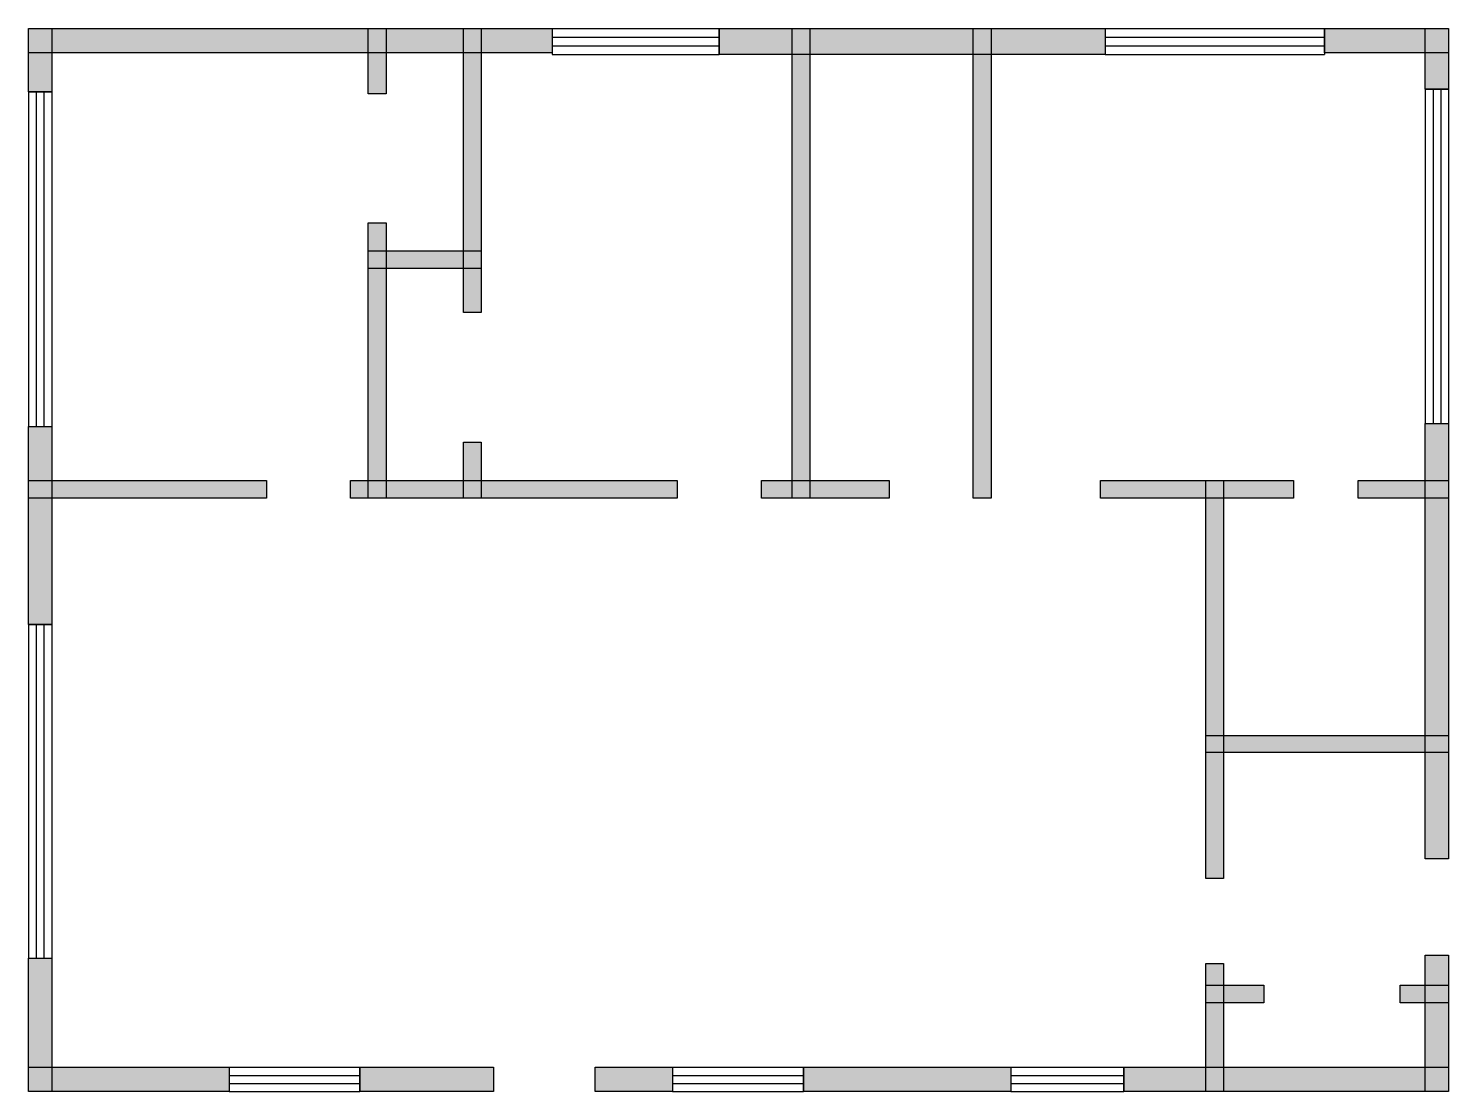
# Model space of a CAD drawing. Header units: millimetres. Extents: x 1918 to 15303, y 6389 to 16403.
import ezdxf

# ---------------------------------------------------------------- set-up
doc = ezdxf.new("R2010")
doc.units = ezdxf.units.MM
doc.layers.add('WALL', color=7, linetype='Continuous')
doc.layers.add('WINDOW', color=5, linetype='Continuous')

msp = doc.modelspace()

# ---------------------------------------------------------------- hatches: boundary and pattern name
at = {"layer": 'WALL'}
h = msp.add_hatch(color=256, dxfattribs=at)
h.dxf.hatch_style = 1
h.paths.add_polyline_path([(1918, 16403), (6855, 16403), (6855, 16174), (1918, 16174)])
h = msp.add_hatch(color=256, dxfattribs=at)
h.dxf.hatch_style = 1
h.paths.add_polyline_path([(1918, 16403), (2138, 16403), (2138, 15805), (1918, 15805)])
h = msp.add_hatch(color=256, dxfattribs=at)
h.dxf.hatch_style = 1
h.paths.add_polyline_path([(5122, 16403), (5289, 16403), (5289, 15787), (5122, 15787)])
h = msp.add_hatch(color=256, dxfattribs=at)
h.dxf.hatch_style = 1
h.paths.add_polyline_path([(6019, 16403), (6186, 16403), (6186, 13728), (6019, 13728)])
h = msp.add_hatch(color=256, dxfattribs=at)
h.dxf.hatch_style = 1
h.paths.add_polyline_path([(8430, 16403), (12065, 16403), (12065, 16157), (8430, 16157)])
h = msp.add_hatch(color=256, dxfattribs=at)
h.dxf.hatch_style = 1
h.paths.add_polyline_path([(9117, 16403), (9284, 16403), (9284, 11977), (9117, 11977)])
h = msp.add_hatch(color=256, dxfattribs=at)
h.dxf.hatch_style = 1
h.paths.add_polyline_path([(10824, 16403), (10991, 16403), (10991, 11977), (10824, 11977)])
h = msp.add_hatch(color=256, dxfattribs=at)
h.dxf.hatch_style = 1
h.paths.add_polyline_path([(14133, 16403), (15303, 16403), (15303, 16174), (14133, 16174)])
h = msp.add_hatch(color=256, dxfattribs=at)
h.dxf.hatch_style = 1
h.paths.add_polyline_path([(15083, 16403), (15303, 16403), (15303, 15831), (15083, 15831)])
h = msp.add_hatch(color=256, dxfattribs=at)
h.dxf.hatch_style = 1
h.paths.add_polyline_path([(5122, 14573), (5289, 14573), (5289, 11977), (5122, 11977)])
h = msp.add_hatch(color=256, dxfattribs=at)
h.dxf.hatch_style = 1
h.paths.add_polyline_path([(5122, 14309), (6186, 14309), (6186, 14142), (5122, 14142)])
h = msp.add_hatch(color=256, dxfattribs=at)
h.dxf.hatch_style = 1
h.paths.add_polyline_path([(1918, 12654), (2138, 12654), (2138, 10789), (1918, 10789)])
h = msp.add_hatch(color=256, dxfattribs=at)
h.dxf.hatch_style = 1
h.paths.add_polyline_path([(15083, 12681), (15303, 12681), (15303, 8580), (15083, 8580)])
h = msp.add_hatch(color=256, dxfattribs=at)
h.dxf.hatch_style = 1
h.paths.add_polyline_path([(6019, 12505), (6186, 12505), (6186, 11977), (6019, 11977)])
h = msp.add_hatch(color=256, dxfattribs=at)
h.dxf.hatch_style = 1
h.paths.add_polyline_path([(1918, 12144), (4162, 12144), (4162, 11977), (1918, 11977)])
h = msp.add_hatch(color=256, dxfattribs=at)
h.dxf.hatch_style = 1
h.paths.add_polyline_path([(4954, 12144), (8034, 12144), (8034, 11977), (4954, 11977)])
h = msp.add_hatch(color=256, dxfattribs=at)
h.dxf.hatch_style = 1
h.paths.add_polyline_path([(8826, 12144), (10032, 12144), (10032, 11977), (8826, 11977)])
h = msp.add_hatch(color=256, dxfattribs=at)
h.dxf.hatch_style = 1
h.paths.add_polyline_path([(12021, 12144), (13842, 12144), (13842, 11977), (12021, 11977)])
h = msp.add_hatch(color=256, dxfattribs=at)
h.dxf.hatch_style = 1
h.paths.add_polyline_path([(13015, 12144), (13182, 12144), (13182, 8395), (13015, 8395)])
h = msp.add_hatch(color=256, dxfattribs=at)
h.dxf.hatch_style = 1
h.paths.add_polyline_path([(14450, 12144), (15303, 12144), (15303, 11977), (14450, 11977)])
h = msp.add_hatch(color=256, dxfattribs=at)
h.dxf.hatch_style = 1
h.paths.add_polyline_path([(13015, 9742), (15303, 9742), (15303, 9583), (13015, 9583)])
h = msp.add_hatch(color=256, dxfattribs=at)
h.dxf.hatch_style = 1
h.paths.add_polyline_path([(1918, 7647), (2138, 7647), (2138, 6389), (1918, 6389)])
h = msp.add_hatch(color=256, dxfattribs=at)
h.dxf.hatch_style = 1
h.paths.add_polyline_path([(15083, 7674), (15303, 7674), (15303, 6389), (15083, 6389)])
h = msp.add_hatch(color=256, dxfattribs=at)
h.dxf.hatch_style = 1
h.paths.add_polyline_path([(13015, 7594), (13182, 7594), (13182, 6389), (13015, 6389)])
h = msp.add_hatch(color=256, dxfattribs=at)
h.dxf.hatch_style = 1
h.paths.add_polyline_path([(13015, 7392), (13561, 7392), (13561, 7225), (13015, 7225)])
h = msp.add_hatch(color=256, dxfattribs=at)
h.dxf.hatch_style = 1
h.paths.add_polyline_path([(14846, 7392), (15303, 7392), (15303, 7225), (14846, 7225)])
h = msp.add_hatch(color=256, dxfattribs=at)
h.dxf.hatch_style = 1
h.paths.add_polyline_path([(1918, 6618), (3810, 6618), (3810, 6389), (1918, 6389)])
h = msp.add_hatch(color=256, dxfattribs=at)
h.dxf.hatch_style = 1
h.paths.add_polyline_path([(5042, 6618), (6301, 6618), (6301, 6389), (5042, 6389)])
h = msp.add_hatch(color=256, dxfattribs=at)
h.dxf.hatch_style = 1
h.paths.add_polyline_path([(7260, 6618), (7990, 6618), (7990, 6389), (7260, 6389)])
h = msp.add_hatch(color=256, dxfattribs=at)
h.dxf.hatch_style = 1
h.paths.add_polyline_path([(9222, 6618), (11176, 6618), (11176, 6389), (9222, 6389)])
h = msp.add_hatch(color=256, dxfattribs=at)
h.dxf.hatch_style = 1
h.paths.add_polyline_path([(12241, 6618), (15303, 6618), (15303, 6389), (12241, 6389)])

# ---------------------------------------------------------------- linework, layer by layer
for points in [[(1918, 16403), (6855, 16403), (6855, 16174), (1918, 16174)], [(1918, 16403), (2138, 16403), (2138, 15805), (1918, 15805)], [(5122, 16403), (5289, 16403), (5289, 15787), (5122, 15787)], [(6019, 16403), (6186, 16403), (6186, 13728), (6019, 13728)], [(8430, 16403), (12065, 16403), (12065, 16157), (8430, 16157)], [(9117, 16403), (9284, 16403), (9284, 11977), (9117, 11977)], [(10824, 16403), (10991, 16403), (10991, 11977), (10824, 11977)], [(14133, 16403), (15303, 16403), (15303, 16174), (14133, 16174)], [(15083, 16403), (15303, 16403), (15303, 15831), (15083, 15831)], [(5122, 14573), (5289, 14573), (5289, 11977), (5122, 11977)], [(5122, 14309), (6186, 14309), (6186, 14142), (5122, 14142)], [(1918, 12654), (2138, 12654), (2138, 10789), (1918, 10789)], [(15083, 12681), (15303, 12681), (15303, 8580), (15083, 8580)], [(6019, 12505), (6186, 12505), (6186, 11977), (6019, 11977)], [(1918, 12144), (4162, 12144), (4162, 11977), (1918, 11977)], [(4954, 12144), (8034, 12144), (8034, 11977), (4954, 11977)], [(8826, 12144), (10032, 12144), (10032, 11977), (8826, 11977)], [(12021, 12144), (13842, 12144), (13842, 11977), (12021, 11977)], [(13015, 12144), (13182, 12144), (13182, 8395), (13015, 8395)], [(14450, 12144), (15303, 12144), (15303, 11977), (14450, 11977)], [(13015, 9742), (15303, 9742), (15303, 9583), (13015, 9583)], [(1918, 7647), (2138, 7647), (2138, 6389), (1918, 6389)], [(15083, 7674), (15303, 7674), (15303, 6389), (15083, 6389)], [(13015, 7594), (13182, 7594), (13182, 6389), (13015, 6389)], [(13015, 7392), (13561, 7392), (13561, 7225), (13015, 7225)], [(14846, 7392), (15303, 7392), (15303, 7225), (14846, 7225)], [(1918, 6618), (3810, 6618), (3810, 6389), (1918, 6389)], [(5042, 6618), (6301, 6618), (6301, 6389), (5042, 6389)], [(7260, 6618), (7990, 6618), (7990, 6389), (7260, 6389)], [(9222, 6618), (11176, 6618), (11176, 6389), (9222, 6389)], [(12241, 6618), (15303, 6618), (15303, 6389), (12241, 6389)]]:
    msp.add_lwpolyline(points, close=True, dxfattribs=at)
at = {"layer": 'WINDOW'}
for p, q in [((6855, 16403), (8430, 16403)), ((6855, 16403), (6855, 16157)), ((8430, 16403), (8430, 16157)), ((12065, 16403), (14133, 16403)), ((12065, 16403), (12065, 16157)), ((14133, 16403), (14133, 16157)), ((6855, 16321), (8430, 16321)), ((6855, 16239), (8430, 16239)), ((12065, 16321), (14133, 16321)), ((12065, 16239), (14133, 16239)), ((6855, 16157), (8430, 16157)), ((12065, 16157), (14133, 16157)), ((1918, 15805), (1918, 12654)), ((1918, 15805), (2138, 15805)), ((1992, 15805), (1992, 12654)), ((2065, 15805), (2065, 12654)), ((2138, 15805), (2138, 12654)), ((15083, 15831), (15083, 12681)), ((15083, 15831), (15303, 15831)), ((15157, 15831), (15157, 12681)), ((15230, 15831), (15230, 12681)), ((15303, 15831), (15303, 12681)), ((1918, 12654), (2138, 12654)), ((15083, 12681), (15303, 12681)), ((1918, 10789), (1918, 7647)), ((1918, 10789), (2138, 10789)), ((1992, 10789), (1992, 7647)), ((2065, 10789), (2065, 7647)), ((2138, 10789), (2138, 7647)), ((1918, 7647), (2138, 7647)), ((3810, 6618), (5042, 6618)), ((3810, 6618), (3810, 6389)), ((5042, 6618), (5042, 6389)), ((7990, 6618), (9222, 6618)), ((7990, 6618), (7990, 6389)), ((9222, 6618), (9222, 6389)), ((11176, 6618), (12241, 6618)), ((11176, 6618), (11176, 6389)), ((12241, 6618), (12241, 6389)), ((3810, 6541), (5042, 6541)), ((3810, 6465), (5042, 6465)), ((7990, 6541), (9222, 6541)), ((7990, 6465), (9222, 6465)), ((11176, 6541), (12241, 6541)), ((11176, 6465), (12241, 6465)), ((3810, 6389), (5042, 6389)), ((7990, 6389), (9222, 6389)), ((11176, 6389), (12241, 6389))]:
    msp.add_line(p, q, dxfattribs=at)

doc.saveas('drawing.dxf')
